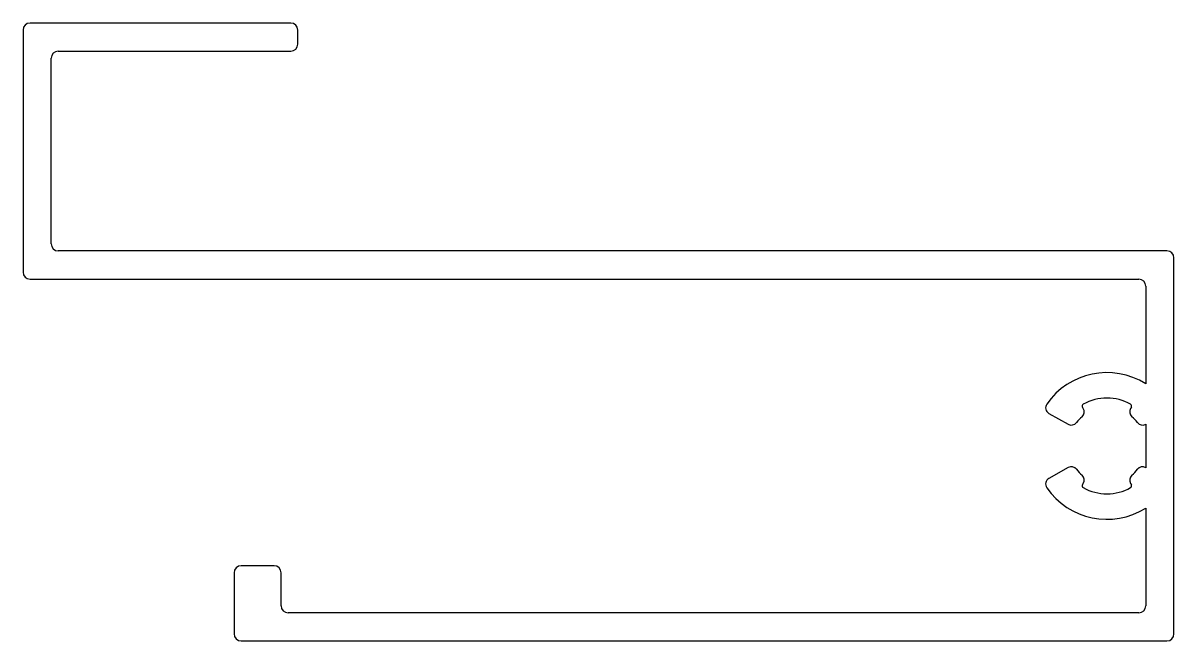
# Model space of a CAD drawing. Extents: x 992.9 to 1041.9, y 536.5 to 562.8.
import ezdxf

# ---------------------------------------------------------------- set-up
doc = ezdxf.new("R2010")
doc.units = 0
doc.layers.get('0').update_dxf_attribs({"linetype": 'CONTINUOUS'})

msp = doc.modelspace()

# ---------------------------------------------------------------- linework, layer by layer
for p, q in [((992.893, 562.523), (992.893, 552.223)), ((1004.293, 562.823), (993.193, 562.823)), ((1004.593, 561.923), (1004.593, 562.523)), ((994.393, 561.623), (1004.293, 561.623)), ((994.093, 553.423), (994.093, 561.323)), ((1041.593, 553.123), (994.393, 553.123)), ((1041.893, 536.823), (1041.893, 552.823)), ((993.193, 551.923), (1040.393, 551.923)), ((1040.693, 551.623), (1040.693, 547.468)), ((1038.033, 546.418), (1038, 546.47)), ((1040.078, 546.47), (1040.045, 546.418)), ((1036.564, 546.21), (1037.393, 545.745)), ((1040.693, 545.75), (1040.693, 543.895)), ((1037.393, 543.9), (1036.564, 543.435)), ((1038, 543.175), (1038.033, 543.227)), ((1040.045, 543.227), (1040.078, 543.175)), ((1040.693, 542.177), (1040.693, 538.023)), ((1003.579, 539.723), (1002.179, 539.723)), ((1001.879, 539.423), (1001.879, 537.723)), ((1003.879, 538.023), (1003.879, 539.423)), ((1001.879, 537.723), (1001.879, 536.823)), ((1040.393, 537.723), (1004.179, 537.723)), ((1002.179, 536.523), (1041.593, 536.523))]:
    msp.add_line(p, q)
for centre, radius, start, end in [((993.193, 562.523), 0.3, 90, 180), ((1004.293, 562.523), 0.3, 0, 90), ((994.393, 561.323), 0.3, 90, 180), ((1004.293, 561.923), 0.3, 270, 0), ((994.393, 553.423), 0.3, 180, 270), ((1041.593, 552.823), 0.3, 0, 90), ((993.193, 552.223), 0.3, 180, 270), ((1040.393, 551.623), 0.3, 0, 90), ((1039.039, 544.823), 3.12, 57.9808, 145.2919), ((1039.039, 544.823), 2.04, 60.4054, 119.5947), ((1036.696, 546.445), 0.27, 145.2922, 240.7285), ((1037.804, 546.274), 0.27, 310.3854, 32.2403), ((1038.076, 546.518), 0.09, 119.5977, 212.2414), ((1040.274, 546.274), 0.27, 147.7597, 229.6143), ((1040.002, 546.518), 0.09, 327.7586, 60.4032), ((1039.039, 544.823), 1.636, 130.3857, 142.5832), ((1039.039, 544.823), 1.636, 37.4168, 49.6144), ((1037.525, 545.98), 0.27, 240.7285, 322.5832), ((1040.552, 545.98), 0.27, 217.4167, 301.3767), ((1037.525, 543.665), 0.27, 37.4167, 119.2715), ((1040.552, 543.665), 0.27, 58.6233, 142.5832), ((1036.696, 543.2), 0.27, 119.2715, 214.7081), ((1039.039, 544.823), 1.636, 217.4168, 229.6143), ((1037.804, 543.371), 0.27, 327.7597, 49.6143), ((1040.274, 543.371), 0.27, 130.3858, 212.2403), ((1039.039, 544.823), 1.636, 310.3857, 322.5832), ((1039.039, 544.823), 3.12, 214.7081, 302.0192), ((1038.076, 543.127), 0.09, 147.7586, 240.4045), ((1039.039, 544.823), 2.04, 240.4054, 299.5947), ((1040.002, 543.127), 0.09, 299.5977, 32.2414), ((1002.179, 539.423), 0.3, 90, 180), ((1003.579, 539.423), 0.3, 0, 90), ((1004.179, 538.023), 0.3, 180, 270), ((1040.393, 538.023), 0.3, 270, 0), ((1002.179, 536.823), 0.3, 180, 270), ((1041.593, 536.823), 0.3, 270, 0)]:
    msp.add_arc(centre, radius, start, end)

doc.saveas('drawing.dxf')
